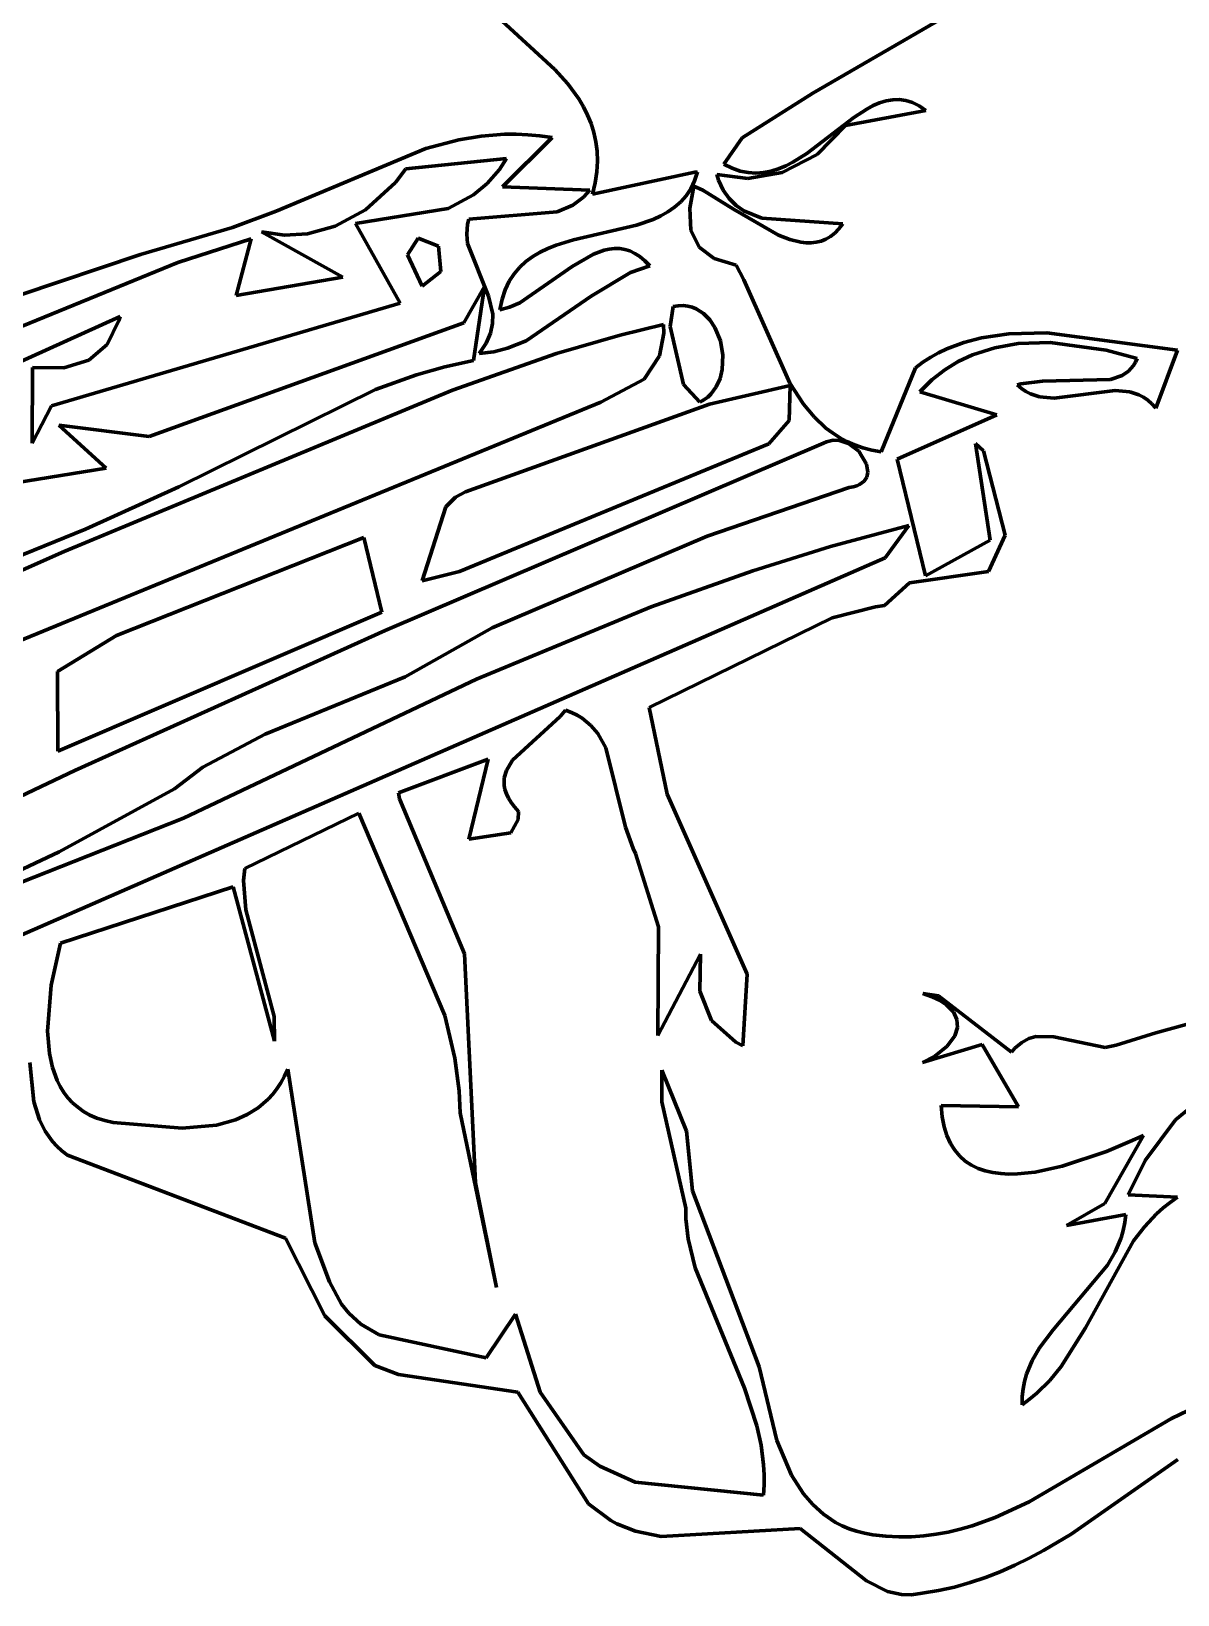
# Model space of a CAD drawing. Header units: millimetres. Extents: x 0 to 10.4, y 0 to 8.6.
# Drawn here: x 4.691 to 5.34, y 1.659 to 2.543 of the extents above; entities that cross this region are included whole.
import ezdxf

# ---------------------------------------------------------------- set-up
doc = ezdxf.new("R2010")
doc.units = ezdxf.units.MM
doc.layers.add('color#010101ff', color=7, linetype='CONTINUOUS', lineweight=100)
doc.layers.add('color#ffffffff', color=7, linetype='CONTINUOUS', lineweight=100)

msp = doc.modelspace()

# ---------------------------------------------------------------- linework, layer by layer
at = {"layer": 'color#010101ff'}
for p, q in [((5.2577, 2.57998), (5.1332, 2.50787)), ((4.98724, 2.52123), (4.94554, 2.5595)), ((4.99445, 2.51312), (4.98724, 2.52123)), ((5.0007, 2.50456), (4.99445, 2.51312)), ((5.00338, 2.50008), (5.0007, 2.50456)), ((5.1332, 2.50787), (5.09312, 2.48265)), ((5.17094, 2.50234), (5.17461, 2.50348)), ((5.17461, 2.50348), (5.1783, 2.50413)), ((5.1783, 2.50413), (5.182, 2.50423)), ((5.182, 2.50423), (5.18571, 2.50374)), ((5.18571, 2.50374), (5.18946, 2.50259)), ((5.00572, 2.49544), (5.00338, 2.50008)), ((5.0077, 2.49062), (5.00572, 2.49544)), ((5.12978, 2.47373), (5.15624, 2.49404)), ((5.19703, 2.4981), (5.1516, 2.48959)), ((5.15624, 2.49404), (5.1636, 2.49883)), ((5.1636, 2.49883), (5.16727, 2.50077)), ((5.16727, 2.50077), (5.17094, 2.50234)), ((5.18946, 2.50259), (5.19323, 2.50073)), ((5.19323, 2.50073), (5.19703, 2.4981)), ((5.00927, 2.48561), (5.0077, 2.49062)), ((5.01041, 2.4804), (5.00927, 2.48561)), ((5.1516, 2.48959), (5.1355, 2.47322)), ((4.82947, 2.44102), (4.91412, 2.47654)), ((4.91412, 2.47654), (4.93284, 2.48142)), ((4.93284, 2.48142), (4.9456, 2.48354)), ((4.9456, 2.48354), (4.95862, 2.48456)), ((4.98562, 2.48271), (4.95754, 2.45478)), ((4.95862, 2.48456), (4.96524, 2.48461)), ((4.96524, 2.48461), (4.97195, 2.48433)), ((4.97195, 2.48433), (4.97874, 2.48371)), ((4.97874, 2.48371), (4.98562, 2.48271)), ((5.01109, 2.47497), (5.01041, 2.4804)), ((5.09312, 2.48265), (5.08283, 2.46775)), ((4.95987, 2.47091), (4.90282, 2.46502)), ((4.95583, 2.46464), (4.95987, 2.47091)), ((5.01093, 2.46337), (5.01127, 2.4693)), ((5.01127, 2.4693), (5.01109, 2.47497)), ((5.08283, 2.46775), (5.0875, 2.46539)), ((5.1355, 2.47322), (5.1158, 2.46289)), ((5.11781, 2.46671), (5.12186, 2.46877)), ((5.12186, 2.46877), (5.12978, 2.47373)), ((4.90282, 2.46502), (4.89702, 2.45731)), ((4.94895, 2.45668), (4.95583, 2.46464)), ((5.06636, 2.46309), (5.00853, 2.4507)), ((5.01002, 2.45718), (5.01093, 2.46337)), ((5.06626, 2.45833), (5.06795, 2.46343)), ((5.06795, 2.46343), (5.06636, 2.46309)), ((5.09642, 2.45965), (5.07877, 2.46179)), ((5.07877, 2.46179), (5.07982, 2.45858)), ((5.07982, 2.45858), (5.08248, 2.45292)), ((5.0875, 2.46539), (5.09208, 2.46378)), ((5.09208, 2.46378), (5.09657, 2.46287)), ((5.1158, 2.46289), (5.09642, 2.45965)), ((5.09657, 2.46287), (5.10097, 2.46259)), ((5.10097, 2.46259), (5.10529, 2.46289)), ((5.10529, 2.46289), (5.10954, 2.46371)), ((5.10954, 2.46371), (5.11371, 2.46501)), ((5.11371, 2.46501), (5.11781, 2.46671)), ((4.89702, 2.45731), (4.88014, 2.44192)), ((4.92681, 2.44259), (4.94122, 2.45028)), ((4.94122, 2.45028), (4.94895, 2.45668)), ((4.95754, 2.45478), (5.00691, 2.45292)), ((5.00691, 2.45292), (5.00336, 2.44895)), ((5.00853, 2.4507), (5.01002, 2.45718)), ((5.05837, 2.44634), (5.06143, 2.44983)), ((5.06143, 2.44983), (5.06407, 2.45381)), ((5.06591, 2.4553), (5.06348, 2.44272)), ((5.06407, 2.45381), (5.06626, 2.45833)), ((5.07095, 2.45293), (5.06591, 2.4553)), ((5.08826, 2.44226), (5.07095, 2.45293)), ((5.08248, 2.45292), (5.0858, 2.44822)), ((4.80484, 2.43188), (4.82947, 2.44102)), ((4.88014, 2.44192), (4.86285, 2.43257)), ((4.87442, 2.43407), (4.92681, 2.44259)), ((4.99742, 2.44445), (4.98855, 2.4407)), ((5.00336, 2.44895), (4.99742, 2.44445)), ((5.05116, 2.44065), (5.05494, 2.4433)), ((5.05494, 2.4433), (5.05837, 2.44634)), ((5.06348, 2.44272), (5.06416, 2.4303)), ((5.0858, 2.44822), (5.08971, 2.44438)), ((5.1138, 2.42744), (5.08826, 2.44226)), ((5.08971, 2.44438), (5.09413, 2.44132)), ((5.09413, 2.44132), (5.10422, 2.43717)), ((4.75285, 2.41649), (4.80484, 2.43188)), ((4.86285, 2.43257), (4.84718, 2.42824)), ((4.89972, 2.38907), (4.87442, 2.43407)), ((4.93783, 2.43369), (4.93735, 2.42817)), ((4.9385, 2.43654), (4.93783, 2.43369)), ((4.98855, 2.4407), (4.9385, 2.43654)), ((4.9977, 2.4249), (5.03336, 2.43316)), ((5.03336, 2.43316), (5.04272, 2.43638)), ((5.04272, 2.43638), (5.04707, 2.43836)), ((5.04707, 2.43836), (5.05116, 2.44065)), ((5.10422, 2.43717), (5.15009, 2.43393)), ((5.15009, 2.43393), (5.14789, 2.43105)), ((4.81534, 2.42552), (4.77385, 2.41208)), ((4.80688, 2.39334), (4.81534, 2.42552)), ((4.82116, 2.42938), (4.86728, 2.40382)), ((4.83421, 2.42746), (4.82116, 2.42938)), ((4.84718, 2.42824), (4.83421, 2.42746)), ((4.9099, 2.42578), (4.90392, 2.41633)), ((4.92145, 2.42133), (4.9099, 2.42578)), ((4.93735, 2.42817), (4.93784, 2.42285)), ((4.98792, 2.42189), (4.9977, 2.4249)), ((5.06416, 2.4303), (5.06876, 2.42082)), ((5.12013, 2.42502), (5.1138, 2.42744)), ((5.1263, 2.42353), (5.12013, 2.42502)), ((5.12931, 2.4232), (5.1263, 2.42353)), ((5.13224, 2.42318), (5.12931, 2.4232)), ((5.13509, 2.4235), (5.13224, 2.42318)), ((5.13786, 2.42418), (5.13509, 2.4235)), ((5.14054, 2.42525), (5.13786, 2.42418)), ((5.14311, 2.42673), (5.14054, 2.42525)), ((5.14556, 2.42866), (5.14311, 2.42673)), ((5.14789, 2.43105), (5.14556, 2.42866)), ((4.68435, 2.39349), (4.75285, 2.41649)), ((4.90392, 2.41633), (4.91207, 2.39875)), ((4.92262, 2.40705), (4.92145, 2.42133)), ((4.93784, 2.42285), (4.9497, 2.39299)), ((4.97086, 2.41265), (4.97472, 2.41548)), ((4.97472, 2.41548), (4.97887, 2.41793)), ((4.97887, 2.41793), (4.98328, 2.42005)), ((4.98328, 2.42005), (4.98792, 2.42189)), ((5.00905, 2.41682), (4.99702, 2.40988)), ((5.01502, 2.41899), (5.00905, 2.41682)), ((5.01799, 2.41964), (5.01502, 2.41899)), ((5.02093, 2.41995), (5.01799, 2.41964)), ((5.02386, 2.4199), (5.02093, 2.41995)), ((5.02676, 2.41945), (5.02386, 2.4199)), ((5.02964, 2.41857), (5.02676, 2.41945)), ((5.03249, 2.41722), (5.02964, 2.41857)), ((5.03531, 2.41538), (5.03249, 2.41722)), ((5.0381, 2.41302), (5.03531, 2.41538)), ((5.06876, 2.42082), (5.07729, 2.41426)), ((5.07729, 2.41426), (5.08974, 2.41063)), ((4.77385, 2.41208), (4.42407, 2.26918)), ((4.91207, 2.39875), (4.92262, 2.40705)), ((4.96143, 2.40145), (4.96418, 2.40568)), ((4.96418, 2.40568), (4.96733, 2.4094)), ((4.99702, 2.40988), (4.96732, 2.38933)), ((4.96733, 2.4094), (4.97086, 2.41265)), ((5.00771, 2.3931), (5.02997, 2.40641)), ((5.02997, 2.40641), (5.04085, 2.41009)), ((5.04085, 2.41009), (5.0381, 2.41302)), ((5.08974, 2.41063), (5.09404, 2.40225)), ((4.86728, 2.40382), (4.80688, 2.39334)), ((4.94745, 2.39856), (4.93577, 2.378)), ((4.94115, 2.35666), (4.94745, 2.39856)), ((4.95731, 2.39126), (4.95913, 2.39666)), ((4.95913, 2.39666), (4.96143, 2.40145)), ((5.09404, 2.40225), (5.12019, 2.34382)), ((4.70239, 2.33106), (4.89972, 2.38907)), ((4.9497, 2.39299), (4.95204, 2.38288)), ((4.95602, 2.38522), (4.95731, 2.39126)), ((4.96732, 2.38933), (4.96161, 2.38672)), ((4.971, 2.3678), (5.00771, 2.3931)), ((5.05975, 2.38765), (5.05703, 2.38761)), ((5.06234, 2.38734), (5.05975, 2.38765)), ((4.5968, 2.3161), (4.74121, 2.38147)), ((4.74056, 2.37918), (4.7339, 2.36571)), ((4.74121, 2.38147), (4.74056, 2.37918)), ((4.95204, 2.38288), (4.95198, 2.37762)), ((4.96161, 2.38672), (4.95602, 2.38522)), ((5.05418, 2.3872), (5.05252, 2.37577)), ((5.05703, 2.38761), (5.05418, 2.3872)), ((5.06479, 2.38672), (5.06234, 2.38734)), ((5.0671, 2.3858), (5.06479, 2.38672)), ((5.07127, 2.38314), (5.0671, 2.3858)), ((5.07483, 2.37957), (5.07127, 2.38314)), ((5.07774, 2.37525), (5.07483, 2.37957)), ((4.93577, 2.378), (4.75772, 2.3136)), ((4.95081, 2.37217), (4.94975, 2.36936)), ((4.95198, 2.37762), (4.95081, 2.37217)), ((5.02423, 2.37099), (4.98817, 2.36052)), ((5.04863, 2.37695), (5.02423, 2.37099)), ((5.04641, 2.35921), (5.04876, 2.37206)), ((5.04876, 2.37206), (5.04863, 2.37695)), ((5.05252, 2.37577), (5.06003, 2.34307)), ((5.08081, 2.36779), (5.07774, 2.37525)), ((5.22851, 2.36948), (5.24407, 2.3718)), ((5.24407, 2.3718), (5.26553, 2.37235)), ((5.26553, 2.37235), (5.33936, 2.36254)), ((4.7339, 2.36571), (4.72354, 2.35681)), ((4.94654, 2.36356), (4.94434, 2.36055)), ((4.94434, 2.36055), (4.95265, 2.36162)), ((4.94834, 2.36649), (4.94654, 2.36356)), ((4.94975, 2.36936), (4.94834, 2.36649)), ((4.95265, 2.36162), (4.96036, 2.36355)), ((4.96036, 2.36355), (4.971, 2.3678)), ((5.08224, 2.35969), (5.08081, 2.36779)), ((5.20431, 2.36095), (5.20893, 2.36318)), ((5.20893, 2.36318), (5.21853, 2.36683)), ((5.21853, 2.36683), (5.22851, 2.36948)), ((5.23613, 2.36388), (5.22347, 2.35981)), ((5.24931, 2.36618), (5.23613, 2.36388)), ((5.26738, 2.36682), (5.24931, 2.36618)), ((5.29911, 2.36256), (5.26738, 2.36682)), ((5.31655, 2.35782), (5.29911, 2.36256)), ((5.33936, 2.36254), (5.3272, 2.32971)), ((4.6917, 2.35272), (4.69148, 2.30979)), ((4.70948, 2.35248), (4.6917, 2.35272)), ((4.72354, 2.35681), (4.70948, 2.35248)), ((4.90895, 2.34851), (4.92487, 2.35305)), ((4.92487, 2.35305), (4.94115, 2.35666)), ((4.98817, 2.36052), (4.92923, 2.33983)), ((5.03767, 2.34602), (5.04641, 2.35921)), ((5.0819, 2.35156), (5.08224, 2.35969)), ((5.17179, 2.30495), (5.19121, 2.35247)), ((5.19121, 2.35247), (5.19544, 2.35561)), ((5.19544, 2.35561), (5.19981, 2.35843)), ((5.19981, 2.35843), (5.20431, 2.36095)), ((5.21541, 2.35602), (5.20772, 2.35131)), ((5.22347, 2.35981), (5.21541, 2.35602)), ((5.31167, 2.35055), (5.31453, 2.35372)), ((5.31453, 2.35372), (5.31565, 2.35565)), ((5.31565, 2.35565), (5.31655, 2.35782)), ((4.88565, 2.34022), (4.90895, 2.34851)), ((5.01313, 2.33311), (5.03767, 2.34602)), ((5.07852, 2.34174), (5.08064, 2.34643)), ((5.08064, 2.34643), (5.0819, 2.35156)), ((5.12019, 2.34382), (5.1279, 2.33186)), ((5.20046, 2.3456), (5.19368, 2.33886)), ((5.20772, 2.35131), (5.20046, 2.3456)), ((5.24879, 2.34285), (5.25087, 2.34351)), ((5.25087, 2.34351), (5.26307, 2.34502)), ((5.26307, 2.34502), (5.30153, 2.34595)), ((5.30153, 2.34595), (5.30807, 2.34819)), ((5.30807, 2.34819), (5.31167, 2.35055)), ((4.92923, 2.33983), (4.70967, 2.24858)), ((4.77439, 2.28523), (4.88565, 2.34022)), ((5.06003, 2.34307), (5.06922, 2.33315)), ((5.07155, 2.33442), (5.07365, 2.33593)), ((5.07365, 2.33593), (5.0755, 2.33767)), ((5.12032, 2.34243), (5.07467, 2.3319)), ((5.0755, 2.33767), (5.07852, 2.34174)), ((5.1197, 2.32266), (5.12032, 2.34243)), ((5.19368, 2.33886), (5.23728, 2.32593)), ((5.25118, 2.34083), (5.24879, 2.34285)), ((5.25365, 2.33917), (5.25118, 2.34083)), ((5.25618, 2.33785), (5.25365, 2.33917)), ((5.26143, 2.33611), (5.25618, 2.33785)), ((5.26969, 2.33533), (5.26143, 2.33611)), ((5.30419, 2.33974), (5.26969, 2.33533)), ((5.31239, 2.33893), (5.30419, 2.33974)), ((5.31761, 2.33717), (5.31239, 2.33893)), ((5.32012, 2.33584), (5.31761, 2.33717)), ((5.32256, 2.33417), (5.32012, 2.33584)), ((4.61909, 2.17125), (5.01313, 2.33311)), ((4.69148, 2.30979), (4.70239, 2.33106)), ((5.07467, 2.3319), (4.93657, 2.28232)), ((5.06922, 2.33315), (5.07155, 2.33442)), ((5.1279, 2.33186), (5.13384, 2.32472)), ((5.23728, 2.32593), (5.1808, 2.30078)), ((5.32492, 2.33214), (5.32256, 2.33417)), ((5.3272, 2.32971), (5.32492, 2.33214)), ((4.75772, 2.3136), (4.70658, 2.3201)), ((4.70658, 2.3201), (4.73341, 2.29565)), ((5.10818, 2.30944), (5.1197, 2.32266)), ((5.13384, 2.32472), (5.14054, 2.31842)), ((5.14054, 2.31842), (5.14422, 2.31563)), ((5.13908, 2.30985), (4.89119, 2.20395)), ((4.93328, 2.23726), (5.10818, 2.30944)), ((5.14092, 2.3107), (5.13908, 2.30985)), ((5.14461, 2.31157), (5.14092, 2.3107)), ((5.14422, 2.31563), (5.14814, 2.31309)), ((5.14823, 2.31146), (5.14461, 2.31157)), ((5.14814, 2.31309), (5.1523, 2.31084)), ((5.15336, 2.30974), (5.14823, 2.31146)), ((5.1523, 2.31084), (5.15674, 2.30888)), ((5.15912, 2.30533), (5.15336, 2.30974)), ((5.15674, 2.30888), (5.16145, 2.30723)), ((5.23353, 2.25495), (5.2252, 2.30969)), ((5.2252, 2.30969), (5.22963, 2.30547)), ((5.16358, 2.29799), (5.15912, 2.30533)), ((5.16145, 2.30723), (5.16647, 2.30592)), ((5.16647, 2.30592), (5.17179, 2.30495)), ((5.1808, 2.30078), (5.19691, 2.23474)), ((5.22963, 2.30547), (5.242, 2.25792)), ((4.73341, 2.29565), (4.66567, 2.28472)), ((5.16215, 2.28831), (5.16366, 2.29071)), ((5.16425, 2.29348), (5.16358, 2.29799)), ((5.16366, 2.29071), (5.16425, 2.29348)), ((4.72169, 2.26128), (4.77439, 2.28523)), ((4.93657, 2.28232), (4.931, 2.27933)), ((5.07337, 2.25719), (5.15372, 2.28484)), ((5.15372, 2.28484), (5.15598, 2.28518)), ((5.15598, 2.28518), (5.15795, 2.28571)), ((5.15795, 2.28571), (5.15962, 2.28642)), ((5.15962, 2.28642), (5.16215, 2.28831)), ((4.92543, 2.27388), (4.91206, 2.23193)), ((4.931, 2.27933), (4.92543, 2.27388)), ((4.63512, 2.22606), (4.72169, 2.26128)), ((4.87919, 2.25652), (4.73912, 2.20113)), ((4.88938, 2.21433), (4.87919, 2.25652)), ((4.95181, 2.20551), (5.07337, 2.25719)), ((5.18746, 2.26324), (5.14306, 2.25133)), ((5.17405, 2.24493), (5.18746, 2.26324)), ((5.242, 2.25792), (5.23255, 2.2373)), ((4.70967, 2.24858), (4.59557, 2.1982)), ((5.14306, 2.25133), (5.09927, 2.2377)), ((5.19691, 2.23474), (5.23353, 2.25495)), ((4.62103, 2.00359), (5.17405, 2.24493)), ((5.09927, 2.2377), (5.04173, 2.21721)), ((4.91206, 2.23193), (4.93328, 2.23726)), ((5.18775, 2.23087), (5.1736, 2.2181)), ((5.23255, 2.2373), (5.18775, 2.23087)), ((4.70608, 2.13559), (4.88938, 2.21433)), ((5.04173, 2.21721), (4.94293, 2.17631)), ((5.14409, 2.21112), (5.04061, 2.16043)), ((5.16853, 2.2173), (5.14409, 2.21112)), ((5.1736, 2.2181), (5.16853, 2.2173)), ((4.89119, 2.20395), (4.71569, 2.12467)), ((4.90242, 2.17775), (4.95181, 2.20551)), ((4.73912, 2.20113), (4.70589, 2.18077)), ((4.70589, 2.18077), (4.70608, 2.13559)), ((4.94293, 2.17631), (4.7772, 2.09782)), ((4.82339, 2.14527), (4.90242, 2.17775)), ((4.99328, 2.15878), (4.99013, 2.15527)), ((4.99668, 2.15747), (4.99328, 2.15878)), ((5.04061, 2.16043), (5.05075, 2.11131)), ((4.99013, 2.15527), (4.96319, 2.13063)), ((4.99979, 2.15596), (4.99668, 2.15747)), ((5.00261, 2.15424), (4.99979, 2.15596)), ((5.0075, 2.15026), (5.00261, 2.15424)), ((5.01147, 2.14562), (5.0075, 2.15026)), ((4.78806, 2.12659), (4.82339, 2.14527)), ((5.016, 2.13762), (5.01147, 2.14562)), ((5.02713, 2.09276), (5.016, 2.13762)), ((4.71569, 2.12467), (4.57644, 2.05878)), ((4.77204, 2.11428), (4.78806, 2.12659)), ((4.94947, 2.13112), (4.89866, 2.11208)), ((4.9385, 2.08583), (4.94947, 2.13112)), ((4.95975, 2.12474), (4.95859, 2.12059)), ((4.96319, 2.13063), (4.95975, 2.12474)), ((4.70687, 2.07863), (4.77204, 2.11428)), ((4.95859, 2.12059), (4.95853, 2.11621)), ((4.95853, 2.11621), (4.95897, 2.11393)), ((4.95897, 2.11393), (4.95975, 2.11159)), ((4.89866, 2.11208), (4.89924, 2.10868)), ((4.89924, 2.10868), (4.93602, 2.02105)), ((4.95975, 2.11159), (4.96088, 2.10917)), ((4.96088, 2.10917), (4.9624, 2.10668)), ((4.9624, 2.10668), (4.96432, 2.10412)), ((5.05075, 2.11131), (5.09597, 2.00944)), ((4.7772, 2.09782), (4.66784, 2.05461)), ((4.87622, 2.10054), (4.81178, 2.06921)), ((4.92501, 1.98616), (4.87622, 2.10054)), ((4.9665, 2.09699), (4.96234, 2.08942)), ((4.96432, 2.10412), (4.96667, 2.10147)), ((4.96667, 2.10147), (4.9665, 2.09699)), ((4.96234, 2.08942), (4.9385, 2.08583)), ((5.03146, 2.08058), (5.02713, 2.09276)), ((4.30601, 1.89206), (4.70687, 2.07863)), ((5.03288, 2.07777), (5.03146, 2.08058)), ((5.04579, 2.03636), (5.03288, 2.07777)), ((4.81178, 2.06921), (4.81107, 2.06255)), ((4.81107, 2.06255), (4.81239, 2.04595)), ((4.8052, 2.05898), (4.70761, 2.02704)), ((4.8285, 1.97169), (4.8052, 2.05898)), ((4.81239, 2.04595), (4.82834, 1.98557)), ((5.0455, 1.97483), (5.04579, 2.03636)), ((4.70761, 2.02704), (4.70232, 2.00327)), ((4.93602, 2.02105), (4.94221, 1.89142)), ((5.06965, 2.02092), (5.0455, 1.97483)), ((5.06916, 1.99984), (5.06965, 2.02092)), ((5.09597, 2.00944), (5.0936, 1.96908)), ((4.70232, 2.00327), (4.70019, 1.9773)), ((5.0758, 1.98325), (5.06916, 1.99984)), ((5.2007, 1.99675), (5.19532, 1.9986)), ((5.19532, 1.9986), (5.20419, 1.99734)), ((5.20519, 1.9946), (5.2007, 1.99675)), ((5.20419, 1.99734), (5.2455, 1.9655)), ((5.2088, 1.99219), (5.20519, 1.9946)), ((5.21264, 1.98819), (5.2088, 1.99219)), ((5.32721, 1.97639), (5.38697, 1.99285)), ((4.82834, 1.98557), (4.8285, 1.97169)), ((4.93063, 1.96208), (4.92501, 1.98616)), ((5.08957, 1.97116), (5.0758, 1.98325)), ((5.21465, 1.98385), (5.21264, 1.98819)), ((5.21491, 1.97931), (5.21465, 1.98385)), ((4.70019, 1.9773), (4.70124, 1.9647)), ((5.20913, 1.96872), (5.21349, 1.9747)), ((5.21349, 1.9747), (5.21491, 1.97931)), ((5.25138, 1.97095), (5.25533, 1.97313)), ((5.25533, 1.97313), (5.25931, 1.97434)), ((5.25931, 1.97434), (5.2694, 1.97416)), ((5.2694, 1.97416), (5.29843, 1.96808)), ((5.30478, 1.96946), (5.32721, 1.97639)), ((4.70124, 1.9647), (4.70297, 1.95677)), ((5.0936, 1.96908), (5.08957, 1.97116)), ((5.22889, 1.96972), (5.19524, 1.95961)), ((5.19524, 1.95961), (5.20212, 1.96322)), ((5.20212, 1.96322), (5.20913, 1.96872)), ((5.2495, 1.93441), (5.22889, 1.96972)), ((5.2455, 1.9655), (5.24745, 1.96763)), ((5.24745, 1.96763), (5.25138, 1.97095)), ((5.29843, 1.96808), (5.30478, 1.96946)), ((4.69244, 1.93729), (4.69026, 1.95948)), ((4.70297, 1.95677), (4.70566, 1.94938)), ((4.83428, 1.95186), (4.83612, 1.95588)), ((4.83612, 1.95588), (4.85143, 1.85751)), ((4.93301, 1.94359), (4.93063, 1.96208)), ((5.04769, 1.93738), (5.04764, 1.95514)), ((5.04764, 1.95514), (5.06158, 1.92069)), ((5.3732, 1.95578), (5.33839, 1.92719)), ((4.70566, 1.94938), (4.7074, 1.94593)), ((4.7074, 1.94593), (4.70942, 1.94268)), ((4.83, 1.94476), (4.83223, 1.94816)), ((4.83223, 1.94816), (4.83428, 1.95186)), ((4.69563, 1.92708), (4.69244, 1.93729)), ((4.70942, 1.94268), (4.71173, 1.93963)), ((4.71173, 1.93963), (4.71435, 1.9368)), ((4.71435, 1.9368), (4.71728, 1.93422)), ((4.81936, 1.93398), (4.825, 1.93883)), ((4.825, 1.93883), (4.82759, 1.94166)), ((4.82759, 1.94166), (4.83, 1.94476)), ((4.93359, 1.93104), (4.93301, 1.94359)), ((5.06128, 1.87722), (5.04769, 1.93738)), ((4.71728, 1.93422), (4.72056, 1.9319)), ((4.72056, 1.9319), (4.72418, 1.92986)), ((4.72418, 1.92986), (4.72816, 1.92811)), ((4.72816, 1.92811), (4.73252, 1.92668)), ((4.80646, 1.92715), (4.81315, 1.93012)), ((4.81315, 1.93012), (4.81936, 1.93398)), ((4.95426, 1.83221), (4.93359, 1.93104)), ((5.20628, 1.92891), (5.20565, 1.93524)), ((5.20565, 1.93524), (5.2495, 1.93441)), ((5.20741, 1.92325), (5.20628, 1.92891)), ((4.69882, 1.92076), (4.69563, 1.92708)), ((4.70301, 1.9149), (4.69882, 1.92076)), ((4.73252, 1.92668), (4.73727, 1.92558)), ((4.73727, 1.92558), (4.7764, 1.9224)), ((4.7764, 1.9224), (4.79569, 1.92418)), ((4.79569, 1.92418), (4.80646, 1.92715)), ((5.06158, 1.92069), (5.06512, 1.88694)), ((5.20899, 1.91821), (5.20741, 1.92325)), ((5.33839, 1.92719), (5.32116, 1.90415)), ((4.70552, 1.91216), (4.70301, 1.9149)), ((4.70833, 1.90957), (4.70552, 1.91216)), ((5.21101, 1.91378), (5.20899, 1.91821)), ((5.21344, 1.90992), (5.21101, 1.91378)), ((5.29832, 1.8799), (5.32023, 1.91825)), ((5.31252, 1.9148), (5.29922, 1.90927)), ((5.32023, 1.91825), (5.31252, 1.9148)), ((4.71145, 1.90713), (4.70833, 1.90957)), ((4.83473, 1.86015), (4.71145, 1.90713)), ((5.21624, 1.90661), (5.21344, 1.90992)), ((5.21939, 1.90382), (5.21624, 1.90661)), ((5.22287, 1.90152), (5.21939, 1.90382)), ((5.22664, 1.89969), (5.22287, 1.90152)), ((5.29922, 1.90927), (5.27427, 1.90088)), ((5.32116, 1.90415), (5.31159, 1.8847)), ((5.23067, 1.8983), (5.22664, 1.89969)), ((5.23494, 1.89731), (5.23067, 1.8983)), ((5.23942, 1.89671), (5.23494, 1.89731)), ((5.24408, 1.89646), (5.23942, 1.89671)), ((5.2489, 1.89654), (5.24408, 1.89646)), ((5.25887, 1.89757), (5.2489, 1.89654)), ((5.27427, 1.90088), (5.25887, 1.89757)), ((4.94221, 1.89142), (4.95426, 1.83221)), ((5.06512, 1.88694), (5.10277, 1.78738)), ((5.31159, 1.8847), (5.33945, 1.8834)), ((5.06121, 1.87118), (5.06128, 1.87722)), ((5.27656, 1.86728), (5.29832, 1.8799)), ((5.33124, 1.87731), (5.3275, 1.87394)), ((5.33521, 1.88047), (5.33124, 1.87731)), ((5.33945, 1.8834), (5.33521, 1.88047)), ((5.06267, 1.85992), (5.06121, 1.87118)), ((5.31027, 1.87356), (5.27656, 1.86728)), ((5.30874, 1.86461), (5.30968, 1.86899)), ((5.30968, 1.86899), (5.31027, 1.87356)), ((5.32069, 1.86665), (5.31461, 1.85872)), ((5.3275, 1.87394), (5.32069, 1.86665)), ((4.85712, 1.81629), (4.83473, 1.86015)), ((4.85143, 1.85751), (4.85969, 1.83544)), ((5.06662, 1.84352), (5.06267, 1.85992)), ((5.31461, 1.85872), (5.28735, 1.80941)), ((5.30415, 1.85242), (5.30749, 1.86039)), ((5.30749, 1.86039), (5.30874, 1.86461)), ((5.29987, 1.84497), (5.30415, 1.85242)), ((5.0944, 1.7754), (5.06662, 1.84352)), ((5.26904, 1.80838), (5.29987, 1.84497)), ((4.85969, 1.83544), (4.86657, 1.82282)), ((4.86657, 1.82282), (4.87061, 1.81779)), ((4.88537, 1.78814), (4.85712, 1.81629)), ((4.87061, 1.81779), (4.87745, 1.81159)), ((4.94825, 1.7926), (4.96497, 1.81724)), ((4.96497, 1.81724), (4.97893, 1.77304)), ((4.87745, 1.81159), (4.88781, 1.80546)), ((4.88781, 1.80546), (4.94825, 1.7926)), ((5.26145, 1.79817), (5.26904, 1.80838)), ((5.28735, 1.80941), (5.27369, 1.78767)), ((5.25729, 1.79093), (5.26145, 1.79817)), ((4.89869, 1.78316), (4.88537, 1.78814)), ((5.10277, 1.78738), (5.11268, 1.74582)), ((5.2541, 1.78324), (5.25729, 1.79093)), ((5.27369, 1.78767), (5.26717, 1.77976)), ((4.96626, 1.77303), (4.89869, 1.78316)), ((5.2521, 1.77497), (5.25294, 1.77918)), ((5.25294, 1.77918), (5.2541, 1.78324)), ((5.26717, 1.77976), (5.25982, 1.77251)), ((5.00623, 1.70992), (4.96626, 1.77303)), ((4.97893, 1.77304), (5.00355, 1.73766)), ((5.10143, 1.75412), (5.0944, 1.7754)), ((5.25148, 1.76602), (5.2516, 1.77059)), ((5.25579, 1.76916), (5.25148, 1.76602)), ((5.2516, 1.77059), (5.2521, 1.77497)), ((5.25982, 1.77251), (5.25579, 1.76916)), ((5.33595, 1.75815), (5.35484, 1.76731)), ((5.10384, 1.74321), (5.10143, 1.75412)), ((5.25552, 1.71101), (5.33595, 1.75815)), ((5.10527, 1.73205), (5.10384, 1.74321)), ((5.11268, 1.74582), (5.12109, 1.72615)), ((5.00355, 1.73766), (5.01271, 1.73131)), ((5.33968, 1.73494), (5.27922, 1.69282)), ((5.01271, 1.73131), (5.03256, 1.72228)), ((5.10557, 1.72637), (5.10527, 1.73205)), ((5.10556, 1.7206), (5.10557, 1.72637)), ((5.12109, 1.72615), (5.12781, 1.71568)), ((5.03256, 1.72228), (5.10521, 1.71476)), ((5.10521, 1.71476), (5.10556, 1.7206)), ((5.12781, 1.71568), (5.13312, 1.70948)), ((5.01891, 1.70044), (5.00623, 1.70992)), ((5.13312, 1.70948), (5.13917, 1.70404)), ((5.23632, 1.70221), (5.25552, 1.71101)), ((5.02235, 1.69865), (5.01891, 1.70044)), ((5.0329, 1.6945), (5.02235, 1.69865)), ((5.13917, 1.70404), (5.14601, 1.69946)), ((5.14601, 1.69946), (5.14975, 1.69752)), ((5.2232, 1.69751), (5.23632, 1.70221)), ((5.04738, 1.69145), (5.0329, 1.6945)), ((5.12603, 1.69593), (5.04738, 1.69145)), ((5.16344, 1.6664), (5.12603, 1.69593)), ((5.14975, 1.69752), (5.15372, 1.69585)), ((5.15372, 1.69585), (5.15792, 1.69444)), ((5.15792, 1.69444), (5.16235, 1.69332)), ((5.16235, 1.69332), (5.16704, 1.69249)), ((5.16704, 1.69249), (5.17445, 1.69166)), ((5.17445, 1.69166), (5.18173, 1.69129)), ((5.18173, 1.69129), (5.1889, 1.69136)), ((5.1889, 1.69136), (5.19596, 1.69186)), ((5.19596, 1.69186), (5.20291, 1.69274)), ((5.20291, 1.69274), (5.20976, 1.694)), ((5.20976, 1.694), (5.21652, 1.6956)), ((5.21652, 1.6956), (5.2232, 1.69751)), ((5.27922, 1.69282), (5.26358, 1.6835)), ((5.26358, 1.6835), (5.2556, 1.67922)), ((5.2392, 1.67156), (5.23075, 1.66826)), ((5.24747, 1.67522), (5.2392, 1.67156)), ((5.2556, 1.67922), (5.24747, 1.67522)), ((5.1754, 1.66034), (5.16344, 1.6664)), ((5.21329, 1.66288), (5.20424, 1.66088)), ((5.22212, 1.66536), (5.21329, 1.66288)), ((5.23075, 1.66826), (5.22212, 1.66536)), ((5.1833, 1.65864), (5.1754, 1.66034)), ((5.18895, 1.65853), (5.1833, 1.65864)), ((5.19496, 1.65937), (5.18895, 1.65853)), ((5.20424, 1.66088), (5.19496, 1.65937))]:
    msp.add_line(p, q, dxfattribs=at)
at = {"layer": 'color#ffffffff'}
for p, q in [((5.1332, 2.50787), (5.2577, 2.57998)), ((4.94554, 2.5595), (4.98724, 2.52123)), ((4.98724, 2.52123), (4.99445, 2.51312)), ((4.99445, 2.51312), (5.0007, 2.50456)), ((5.0007, 2.50456), (5.00338, 2.50008)), ((5.09312, 2.48265), (5.1332, 2.50787)), ((5.17461, 2.50348), (5.17094, 2.50234)), ((5.1783, 2.50413), (5.17461, 2.50348)), ((5.182, 2.50423), (5.1783, 2.50413)), ((5.18571, 2.50374), (5.182, 2.50423)), ((5.18946, 2.50259), (5.18571, 2.50374)), ((5.00338, 2.50008), (5.00572, 2.49544)), ((5.00572, 2.49544), (5.0077, 2.49062)), ((5.15624, 2.49404), (5.12978, 2.47373)), ((5.1516, 2.48959), (5.19703, 2.4981)), ((5.1636, 2.49883), (5.15624, 2.49404)), ((5.16727, 2.50077), (5.1636, 2.49883)), ((5.17094, 2.50234), (5.16727, 2.50077)), ((5.19323, 2.50073), (5.18946, 2.50259)), ((5.19703, 2.4981), (5.19323, 2.50073)), ((5.0077, 2.49062), (5.00927, 2.48561)), ((5.00927, 2.48561), (5.01041, 2.4804)), ((5.1355, 2.47322), (5.1516, 2.48959)), ((4.91412, 2.47654), (4.82947, 2.44102)), ((4.93284, 2.48142), (4.91412, 2.47654)), ((4.9456, 2.48354), (4.93284, 2.48142)), ((4.95862, 2.48456), (4.9456, 2.48354)), ((4.95754, 2.45478), (4.98562, 2.48271)), ((4.96524, 2.48461), (4.95862, 2.48456)), ((4.97195, 2.48433), (4.96524, 2.48461)), ((4.97874, 2.48371), (4.97195, 2.48433)), ((4.98562, 2.48271), (4.97874, 2.48371)), ((5.01041, 2.4804), (5.01109, 2.47497)), ((5.08283, 2.46775), (5.09312, 2.48265)), ((4.90282, 2.46502), (4.95987, 2.47091)), ((4.95987, 2.47091), (4.95583, 2.46464)), ((5.01127, 2.4693), (5.01093, 2.46337)), ((5.01109, 2.47497), (5.01127, 2.4693)), ((5.0875, 2.46539), (5.08283, 2.46775)), ((5.1158, 2.46289), (5.1355, 2.47322)), ((5.12186, 2.46877), (5.11781, 2.46671)), ((5.12978, 2.47373), (5.12186, 2.46877)), ((4.89702, 2.45731), (4.90282, 2.46502)), ((4.95583, 2.46464), (4.94895, 2.45668)), ((5.00853, 2.4507), (5.06636, 2.46309)), ((5.01093, 2.46337), (5.01002, 2.45718)), ((5.06795, 2.46343), (5.06626, 2.45833)), ((5.06636, 2.46309), (5.06795, 2.46343)), ((5.07982, 2.45858), (5.07877, 2.46179)), ((5.07877, 2.46179), (5.09642, 2.45965)), ((5.08248, 2.45292), (5.07982, 2.45858)), ((5.09208, 2.46378), (5.0875, 2.46539)), ((5.09657, 2.46287), (5.09208, 2.46378)), ((5.09642, 2.45965), (5.1158, 2.46289)), ((5.10097, 2.46259), (5.09657, 2.46287)), ((5.10529, 2.46289), (5.10097, 2.46259)), ((5.10954, 2.46371), (5.10529, 2.46289)), ((5.11371, 2.46501), (5.10954, 2.46371)), ((5.11781, 2.46671), (5.11371, 2.46501)), ((4.88014, 2.44192), (4.89702, 2.45731)), ((4.94122, 2.45028), (4.92681, 2.44259)), ((4.94895, 2.45668), (4.94122, 2.45028)), ((5.00691, 2.45292), (4.95754, 2.45478)), ((5.00336, 2.44895), (5.00691, 2.45292)), ((5.01002, 2.45718), (5.00853, 2.4507)), ((5.06143, 2.44983), (5.05837, 2.44634)), ((5.06407, 2.45381), (5.06143, 2.44983)), ((5.06348, 2.44272), (5.06591, 2.4553)), ((5.06626, 2.45833), (5.06407, 2.45381)), ((5.06591, 2.4553), (5.07095, 2.45293)), ((5.07095, 2.45293), (5.08826, 2.44226)), ((5.0858, 2.44822), (5.08248, 2.45292)), ((4.82947, 2.44102), (4.80484, 2.43188)), ((4.86285, 2.43257), (4.88014, 2.44192)), ((4.92681, 2.44259), (4.87442, 2.43407)), ((4.98855, 2.4407), (4.99742, 2.44445)), ((4.99742, 2.44445), (5.00336, 2.44895)), ((5.05494, 2.4433), (5.05116, 2.44065)), ((5.05837, 2.44634), (5.05494, 2.4433)), ((5.06416, 2.4303), (5.06348, 2.44272)), ((5.08971, 2.44438), (5.0858, 2.44822)), ((5.08826, 2.44226), (5.1138, 2.42744)), ((5.09413, 2.44132), (5.08971, 2.44438)), ((5.10422, 2.43717), (5.09413, 2.44132)), ((4.80484, 2.43188), (4.75285, 2.41649)), ((4.84718, 2.42824), (4.86285, 2.43257)), ((4.87442, 2.43407), (4.89972, 2.38907)), ((4.93735, 2.42817), (4.93783, 2.43369)), ((4.93783, 2.43369), (4.9385, 2.43654)), ((4.9385, 2.43654), (4.98855, 2.4407)), ((5.03336, 2.43316), (4.9977, 2.4249)), ((5.04272, 2.43638), (5.03336, 2.43316)), ((5.04707, 2.43836), (5.04272, 2.43638)), ((5.05116, 2.44065), (5.04707, 2.43836)), ((5.15009, 2.43393), (5.10422, 2.43717)), ((5.14789, 2.43105), (5.15009, 2.43393)), ((4.77385, 2.41208), (4.81534, 2.42552)), ((4.81534, 2.42552), (4.80688, 2.39334)), ((4.82116, 2.42938), (4.83421, 2.42746)), ((4.86728, 2.40382), (4.82116, 2.42938)), ((4.83421, 2.42746), (4.84718, 2.42824)), ((4.90392, 2.41633), (4.9099, 2.42578)), ((4.9099, 2.42578), (4.92145, 2.42133)), ((4.93784, 2.42285), (4.93735, 2.42817)), ((4.9977, 2.4249), (4.98792, 2.42189)), ((5.06876, 2.42082), (5.06416, 2.4303)), ((5.1138, 2.42744), (5.12013, 2.42502)), ((5.12013, 2.42502), (5.1263, 2.42353)), ((5.1263, 2.42353), (5.12931, 2.4232)), ((5.12931, 2.4232), (5.13224, 2.42318)), ((5.13224, 2.42318), (5.13509, 2.4235)), ((5.13509, 2.4235), (5.13786, 2.42418)), ((5.13786, 2.42418), (5.14054, 2.42525)), ((5.14054, 2.42525), (5.14311, 2.42673)), ((5.14311, 2.42673), (5.14556, 2.42866)), ((5.14556, 2.42866), (5.14789, 2.43105)), ((4.75285, 2.41649), (4.68435, 2.39349)), ((4.91207, 2.39875), (4.90392, 2.41633)), ((4.92145, 2.42133), (4.92262, 2.40705)), ((4.9497, 2.39299), (4.93784, 2.42285)), ((4.97472, 2.41548), (4.97086, 2.41265)), ((4.97887, 2.41793), (4.97472, 2.41548)), ((4.98328, 2.42005), (4.97887, 2.41793)), ((4.98792, 2.42189), (4.98328, 2.42005)), ((4.99702, 2.40988), (5.00905, 2.41682)), ((5.00905, 2.41682), (5.01502, 2.41899)), ((5.01502, 2.41899), (5.01799, 2.41964)), ((5.01799, 2.41964), (5.02093, 2.41995)), ((5.02093, 2.41995), (5.02386, 2.4199)), ((5.02386, 2.4199), (5.02676, 2.41945)), ((5.02676, 2.41945), (5.02964, 2.41857)), ((5.02964, 2.41857), (5.03249, 2.41722)), ((5.03249, 2.41722), (5.03531, 2.41538)), ((5.03531, 2.41538), (5.0381, 2.41302)), ((5.07729, 2.41426), (5.06876, 2.42082)), ((5.08974, 2.41063), (5.07729, 2.41426)), ((4.42407, 2.26918), (4.77385, 2.41208)), ((4.92262, 2.40705), (4.91207, 2.39875)), ((4.96418, 2.40568), (4.96143, 2.40145)), ((4.96733, 2.4094), (4.96418, 2.40568)), ((4.96732, 2.38933), (4.99702, 2.40988)), ((4.97086, 2.41265), (4.96733, 2.4094)), ((5.02997, 2.40641), (5.00771, 2.3931)), ((5.04085, 2.41009), (5.02997, 2.40641)), ((5.0381, 2.41302), (5.04085, 2.41009)), ((5.09404, 2.40225), (5.08974, 2.41063)), ((4.80688, 2.39334), (4.86728, 2.40382)), ((4.93577, 2.378), (4.94745, 2.39856)), ((4.94745, 2.39856), (4.94115, 2.35666)), ((4.95913, 2.39666), (4.95731, 2.39126)), ((4.96143, 2.40145), (4.95913, 2.39666)), ((5.12019, 2.34382), (5.09404, 2.40225)), ((4.89972, 2.38907), (4.70239, 2.33106)), ((4.95204, 2.38288), (4.9497, 2.39299)), ((4.95731, 2.39126), (4.95602, 2.38522)), ((4.96161, 2.38672), (4.96732, 2.38933)), ((5.00771, 2.3931), (4.971, 2.3678)), ((5.05703, 2.38761), (5.05975, 2.38765)), ((5.05975, 2.38765), (5.06234, 2.38734)), ((4.74121, 2.38147), (4.5968, 2.3161)), ((4.7339, 2.36571), (4.74056, 2.37918)), ((4.74056, 2.37918), (4.74121, 2.38147)), ((4.95198, 2.37762), (4.95204, 2.38288)), ((4.95602, 2.38522), (4.96161, 2.38672)), ((5.05252, 2.37577), (5.05418, 2.3872)), ((5.05418, 2.3872), (5.05703, 2.38761)), ((5.06234, 2.38734), (5.06479, 2.38672)), ((5.06479, 2.38672), (5.0671, 2.3858)), ((5.0671, 2.3858), (5.07127, 2.38314)), ((5.07127, 2.38314), (5.07483, 2.37957)), ((5.07483, 2.37957), (5.07774, 2.37525)), ((4.75772, 2.3136), (4.93577, 2.378)), ((4.94975, 2.36936), (4.95081, 2.37217)), ((4.95081, 2.37217), (4.95198, 2.37762)), ((4.98817, 2.36052), (5.02423, 2.37099)), ((5.02423, 2.37099), (5.04863, 2.37695)), ((5.04876, 2.37206), (5.04641, 2.35921)), ((5.04863, 2.37695), (5.04876, 2.37206)), ((5.06003, 2.34307), (5.05252, 2.37577)), ((5.07774, 2.37525), (5.08081, 2.36779)), ((5.24407, 2.3718), (5.22851, 2.36948)), ((5.26553, 2.37235), (5.24407, 2.3718)), ((5.33936, 2.36254), (5.26553, 2.37235)), ((4.72354, 2.35681), (4.7339, 2.36571)), ((4.94434, 2.36055), (4.94654, 2.36356)), ((4.95265, 2.36162), (4.94434, 2.36055)), ((4.94654, 2.36356), (4.94834, 2.36649)), ((4.94834, 2.36649), (4.94975, 2.36936)), ((4.96036, 2.36355), (4.95265, 2.36162)), ((4.971, 2.3678), (4.96036, 2.36355)), ((5.08081, 2.36779), (5.08224, 2.35969)), ((5.20893, 2.36318), (5.20431, 2.36095)), ((5.21853, 2.36683), (5.20893, 2.36318)), ((5.22851, 2.36948), (5.21853, 2.36683)), ((5.22347, 2.35981), (5.23613, 2.36388)), ((5.23613, 2.36388), (5.24931, 2.36618)), ((5.24931, 2.36618), (5.26738, 2.36682)), ((5.26738, 2.36682), (5.29911, 2.36256)), ((5.29911, 2.36256), (5.31655, 2.35782)), ((5.3272, 2.32971), (5.33936, 2.36254)), ((4.69148, 2.30979), (4.6917, 2.35272)), ((4.6917, 2.35272), (4.70948, 2.35248)), ((4.70948, 2.35248), (4.72354, 2.35681)), ((4.92487, 2.35305), (4.90895, 2.34851)), ((4.94115, 2.35666), (4.92487, 2.35305)), ((4.92923, 2.33983), (4.98817, 2.36052)), ((5.04641, 2.35921), (5.03767, 2.34602)), ((5.08224, 2.35969), (5.0819, 2.35156)), ((5.19121, 2.35247), (5.17179, 2.30495)), ((5.19544, 2.35561), (5.19121, 2.35247)), ((5.19981, 2.35843), (5.19544, 2.35561)), ((5.20431, 2.36095), (5.19981, 2.35843)), ((5.20772, 2.35131), (5.21541, 2.35602)), ((5.21541, 2.35602), (5.22347, 2.35981)), ((5.31453, 2.35372), (5.31167, 2.35055)), ((5.31565, 2.35565), (5.31453, 2.35372)), ((5.31655, 2.35782), (5.31565, 2.35565)), ((4.90895, 2.34851), (4.88565, 2.34022)), ((5.03767, 2.34602), (5.01313, 2.33311)), ((5.08064, 2.34643), (5.07852, 2.34174)), ((5.0819, 2.35156), (5.08064, 2.34643)), ((5.1279, 2.33186), (5.12019, 2.34382)), ((5.19368, 2.33886), (5.20046, 2.3456)), ((5.20046, 2.3456), (5.20772, 2.35131)), ((5.25087, 2.34351), (5.24879, 2.34285)), ((5.26307, 2.34502), (5.25087, 2.34351)), ((5.30153, 2.34595), (5.26307, 2.34502)), ((5.30807, 2.34819), (5.30153, 2.34595)), ((5.31167, 2.35055), (5.30807, 2.34819)), ((4.70967, 2.24858), (4.92923, 2.33983)), ((4.88565, 2.34022), (4.77439, 2.28523)), ((5.06922, 2.33315), (5.06003, 2.34307)), ((5.07365, 2.33593), (5.07155, 2.33442)), ((5.0755, 2.33767), (5.07365, 2.33593)), ((5.07467, 2.3319), (5.12032, 2.34243)), ((5.07852, 2.34174), (5.0755, 2.33767)), ((5.12032, 2.34243), (5.1197, 2.32266)), ((5.23728, 2.32593), (5.19368, 2.33886)), ((5.24879, 2.34285), (5.25118, 2.34083)), ((5.25118, 2.34083), (5.25365, 2.33917)), ((5.25365, 2.33917), (5.25618, 2.33785)), ((5.25618, 2.33785), (5.26143, 2.33611)), ((5.26143, 2.33611), (5.26969, 2.33533)), ((5.26969, 2.33533), (5.30419, 2.33974)), ((5.30419, 2.33974), (5.31239, 2.33893)), ((5.31239, 2.33893), (5.31761, 2.33717)), ((5.31761, 2.33717), (5.32012, 2.33584)), ((5.32012, 2.33584), (5.32256, 2.33417)), ((5.01313, 2.33311), (4.61909, 2.17125)), ((4.70239, 2.33106), (4.69148, 2.30979)), ((4.93657, 2.28232), (5.07467, 2.3319)), ((5.07155, 2.33442), (5.06922, 2.33315)), ((5.13384, 2.32472), (5.1279, 2.33186)), ((5.1808, 2.30078), (5.23728, 2.32593)), ((5.32256, 2.33417), (5.32492, 2.33214)), ((5.32492, 2.33214), (5.3272, 2.32971)), ((4.73341, 2.29565), (4.70658, 2.3201)), ((4.70658, 2.3201), (4.75772, 2.3136)), ((5.1197, 2.32266), (5.10818, 2.30944)), ((5.14054, 2.31842), (5.13384, 2.32472)), ((5.14422, 2.31563), (5.14054, 2.31842)), ((4.89119, 2.20395), (5.13908, 2.30985)), ((5.10818, 2.30944), (4.93328, 2.23726)), ((5.13908, 2.30985), (5.14092, 2.3107)), ((5.14092, 2.3107), (5.14461, 2.31157)), ((5.14814, 2.31309), (5.14422, 2.31563)), ((5.14461, 2.31157), (5.14823, 2.31146)), ((5.1523, 2.31084), (5.14814, 2.31309)), ((5.14823, 2.31146), (5.15336, 2.30974)), ((5.15674, 2.30888), (5.1523, 2.31084)), ((5.15336, 2.30974), (5.15912, 2.30533)), ((5.16145, 2.30723), (5.15674, 2.30888)), ((5.22963, 2.30547), (5.2252, 2.30969)), ((5.2252, 2.30969), (5.23353, 2.25495)), ((5.15912, 2.30533), (5.16358, 2.29799)), ((5.16647, 2.30592), (5.16145, 2.30723)), ((5.17179, 2.30495), (5.16647, 2.30592)), ((5.19691, 2.23474), (5.1808, 2.30078)), ((5.242, 2.25792), (5.22963, 2.30547)), ((4.66567, 2.28472), (4.73341, 2.29565)), ((5.16366, 2.29071), (5.16215, 2.28831)), ((5.16358, 2.29799), (5.16425, 2.29348)), ((5.16425, 2.29348), (5.16366, 2.29071)), ((4.77439, 2.28523), (4.72169, 2.26128)), ((4.931, 2.27933), (4.93657, 2.28232)), ((5.15372, 2.28484), (5.07337, 2.25719)), ((5.15598, 2.28518), (5.15372, 2.28484)), ((5.15795, 2.28571), (5.15598, 2.28518)), ((5.15962, 2.28642), (5.15795, 2.28571)), ((5.16215, 2.28831), (5.15962, 2.28642)), ((4.91206, 2.23193), (4.92543, 2.27388)), ((4.92543, 2.27388), (4.931, 2.27933)), ((4.72169, 2.26128), (4.63512, 2.22606)), ((4.73912, 2.20113), (4.87919, 2.25652)), ((4.87919, 2.25652), (4.88938, 2.21433)), ((5.07337, 2.25719), (4.95181, 2.20551)), ((5.14306, 2.25133), (5.18746, 2.26324)), ((5.18746, 2.26324), (5.17405, 2.24493)), ((5.23255, 2.2373), (5.242, 2.25792)), ((4.59557, 2.1982), (4.70967, 2.24858)), ((5.09927, 2.2377), (5.14306, 2.25133)), ((5.23353, 2.25495), (5.19691, 2.23474)), ((5.17405, 2.24493), (4.62103, 2.00359)), ((5.04173, 2.21721), (5.09927, 2.2377)), ((4.93328, 2.23726), (4.91206, 2.23193)), ((5.1736, 2.2181), (5.18775, 2.23087)), ((5.18775, 2.23087), (5.23255, 2.2373)), ((4.88938, 2.21433), (4.70608, 2.13559)), ((4.94293, 2.17631), (5.04173, 2.21721)), ((5.04061, 2.16043), (5.14409, 2.21112)), ((5.14409, 2.21112), (5.16853, 2.2173)), ((5.16853, 2.2173), (5.1736, 2.2181)), ((4.71569, 2.12467), (4.89119, 2.20395)), ((4.95181, 2.20551), (4.90242, 2.17775)), ((4.70589, 2.18077), (4.73912, 2.20113)), ((4.70608, 2.13559), (4.70589, 2.18077)), ((4.7772, 2.09782), (4.94293, 2.17631)), ((4.90242, 2.17775), (4.82339, 2.14527)), ((4.99013, 2.15527), (4.99328, 2.15878)), ((4.99328, 2.15878), (4.99668, 2.15747)), ((5.05075, 2.11131), (5.04061, 2.16043)), ((4.96319, 2.13063), (4.99013, 2.15527)), ((4.99668, 2.15747), (4.99979, 2.15596)), ((4.99979, 2.15596), (5.00261, 2.15424)), ((5.00261, 2.15424), (5.0075, 2.15026)), ((5.0075, 2.15026), (5.01147, 2.14562)), ((4.82339, 2.14527), (4.78806, 2.12659)), ((5.01147, 2.14562), (5.016, 2.13762)), ((5.016, 2.13762), (5.02713, 2.09276)), ((4.57644, 2.05878), (4.71569, 2.12467)), ((4.78806, 2.12659), (4.77204, 2.11428)), ((4.89866, 2.11208), (4.94947, 2.13112)), ((4.94947, 2.13112), (4.9385, 2.08583)), ((4.95859, 2.12059), (4.95975, 2.12474)), ((4.95975, 2.12474), (4.96319, 2.13063)), ((4.77204, 2.11428), (4.70687, 2.07863)), ((4.95853, 2.11621), (4.95859, 2.12059)), ((4.95897, 2.11393), (4.95853, 2.11621)), ((4.95975, 2.11159), (4.95897, 2.11393)), ((4.89924, 2.10868), (4.89866, 2.11208)), ((4.93602, 2.02105), (4.89924, 2.10868)), ((4.96088, 2.10917), (4.95975, 2.11159)), ((4.9624, 2.10668), (4.96088, 2.10917)), ((4.96432, 2.10412), (4.9624, 2.10668)), ((5.09597, 2.00944), (5.05075, 2.11131)), ((4.66784, 2.05461), (4.7772, 2.09782)), ((4.81178, 2.06921), (4.87622, 2.10054)), ((4.87622, 2.10054), (4.92501, 1.98616)), ((4.96234, 2.08942), (4.9665, 2.09699)), ((4.96667, 2.10147), (4.96432, 2.10412)), ((4.9665, 2.09699), (4.96667, 2.10147)), ((4.9385, 2.08583), (4.96234, 2.08942)), ((5.02713, 2.09276), (5.03146, 2.08058)), ((4.70687, 2.07863), (4.30601, 1.89206)), ((5.03146, 2.08058), (5.03288, 2.07777)), ((5.03288, 2.07777), (5.04579, 2.03636)), ((4.81107, 2.06255), (4.81178, 2.06921)), ((4.81239, 2.04595), (4.81107, 2.06255)), ((4.70761, 2.02704), (4.8052, 2.05898)), ((4.8052, 2.05898), (4.8285, 1.97169)), ((4.82834, 1.98557), (4.81239, 2.04595)), ((5.04579, 2.03636), (5.0455, 1.97483)), ((4.70232, 2.00327), (4.70761, 2.02704)), ((4.94221, 1.89142), (4.93602, 2.02105)), ((5.0455, 1.97483), (5.06965, 2.02092)), ((5.06965, 2.02092), (5.06916, 1.99984)), ((5.0936, 1.96908), (5.09597, 2.00944)), ((4.70019, 1.9773), (4.70232, 2.00327)), ((5.06916, 1.99984), (5.0758, 1.98325)), ((5.20419, 1.99734), (5.19532, 1.9986)), ((5.19532, 1.9986), (5.2007, 1.99675)), ((5.2007, 1.99675), (5.20519, 1.9946)), ((5.2455, 1.9655), (5.20419, 1.99734)), ((5.20519, 1.9946), (5.2088, 1.99219)), ((5.2088, 1.99219), (5.21264, 1.98819)), ((5.38697, 1.99285), (5.32721, 1.97639)), ((4.8285, 1.97169), (4.82834, 1.98557)), ((4.92501, 1.98616), (4.93063, 1.96208)), ((5.0758, 1.98325), (5.08957, 1.97116)), ((5.21264, 1.98819), (5.21465, 1.98385)), ((5.21465, 1.98385), (5.21491, 1.97931)), ((4.70124, 1.9647), (4.70019, 1.9773)), ((5.21349, 1.9747), (5.20913, 1.96872)), ((5.21491, 1.97931), (5.21349, 1.9747)), ((5.25533, 1.97313), (5.25138, 1.97095)), ((5.25931, 1.97434), (5.25533, 1.97313)), ((5.2694, 1.97416), (5.25931, 1.97434)), ((5.29843, 1.96808), (5.2694, 1.97416)), ((5.32721, 1.97639), (5.30478, 1.96946)), ((4.70297, 1.95677), (4.70124, 1.9647)), ((5.08957, 1.97116), (5.0936, 1.96908)), ((5.19524, 1.95961), (5.22889, 1.96972)), ((5.20212, 1.96322), (5.19524, 1.95961)), ((5.20913, 1.96872), (5.20212, 1.96322)), ((5.22889, 1.96972), (5.2495, 1.93441)), ((5.24745, 1.96763), (5.2455, 1.9655)), ((5.25138, 1.97095), (5.24745, 1.96763)), ((5.30478, 1.96946), (5.29843, 1.96808)), ((4.69026, 1.95948), (4.69244, 1.93729)), ((4.70566, 1.94938), (4.70297, 1.95677)), ((4.83612, 1.95588), (4.83428, 1.95186)), ((4.85143, 1.85751), (4.83612, 1.95588)), ((4.93063, 1.96208), (4.93301, 1.94359)), ((5.06158, 1.92069), (5.04764, 1.95514)), ((5.04764, 1.95514), (5.04769, 1.93738)), ((5.33839, 1.92719), (5.3732, 1.95578)), ((4.7074, 1.94593), (4.70566, 1.94938)), ((4.70942, 1.94268), (4.7074, 1.94593)), ((4.83223, 1.94816), (4.83, 1.94476)), ((4.83428, 1.95186), (4.83223, 1.94816)), ((4.69244, 1.93729), (4.69563, 1.92708)), ((4.71173, 1.93963), (4.70942, 1.94268)), ((4.71435, 1.9368), (4.71173, 1.93963)), ((4.71728, 1.93422), (4.71435, 1.9368)), ((4.825, 1.93883), (4.81936, 1.93398)), ((4.82759, 1.94166), (4.825, 1.93883)), ((4.83, 1.94476), (4.82759, 1.94166)), ((4.93301, 1.94359), (4.93359, 1.93104)), ((5.04769, 1.93738), (5.06128, 1.87722)), ((4.72056, 1.9319), (4.71728, 1.93422)), ((4.72418, 1.92986), (4.72056, 1.9319)), ((4.72816, 1.92811), (4.72418, 1.92986)), ((4.73252, 1.92668), (4.72816, 1.92811)), ((4.81315, 1.93012), (4.80646, 1.92715)), ((4.81936, 1.93398), (4.81315, 1.93012)), ((4.93359, 1.93104), (4.95426, 1.83221)), ((5.2495, 1.93441), (5.20565, 1.93524)), ((5.20565, 1.93524), (5.20628, 1.92891)), ((5.20628, 1.92891), (5.20741, 1.92325)), ((4.69563, 1.92708), (4.69882, 1.92076)), ((4.69882, 1.92076), (4.70301, 1.9149)), ((4.73727, 1.92558), (4.73252, 1.92668)), ((4.7764, 1.9224), (4.73727, 1.92558)), ((4.79569, 1.92418), (4.7764, 1.9224)), ((4.80646, 1.92715), (4.79569, 1.92418)), ((5.06512, 1.88694), (5.06158, 1.92069)), ((5.20741, 1.92325), (5.20899, 1.91821)), ((5.32116, 1.90415), (5.33839, 1.92719)), ((4.70301, 1.9149), (4.70552, 1.91216)), ((4.70552, 1.91216), (4.70833, 1.90957)), ((5.20899, 1.91821), (5.21101, 1.91378)), ((5.21101, 1.91378), (5.21344, 1.90992)), ((5.32023, 1.91825), (5.29832, 1.8799)), ((5.29922, 1.90927), (5.31252, 1.9148)), ((5.31252, 1.9148), (5.32023, 1.91825)), ((4.70833, 1.90957), (4.71145, 1.90713)), ((4.71145, 1.90713), (4.83473, 1.86015)), ((5.21344, 1.90992), (5.21624, 1.90661)), ((5.21624, 1.90661), (5.21939, 1.90382)), ((5.21939, 1.90382), (5.22287, 1.90152)), ((5.22287, 1.90152), (5.22664, 1.89969)), ((5.27427, 1.90088), (5.29922, 1.90927)), ((5.31159, 1.8847), (5.32116, 1.90415)), ((5.22664, 1.89969), (5.23067, 1.8983)), ((5.23067, 1.8983), (5.23494, 1.89731)), ((5.23494, 1.89731), (5.23942, 1.89671)), ((5.23942, 1.89671), (5.24408, 1.89646)), ((5.24408, 1.89646), (5.2489, 1.89654)), ((5.2489, 1.89654), (5.25887, 1.89757)), ((5.25887, 1.89757), (5.27427, 1.90088)), ((4.95426, 1.83221), (4.94221, 1.89142)), ((5.10277, 1.78738), (5.06512, 1.88694)), ((5.33945, 1.8834), (5.31159, 1.8847)), ((5.06128, 1.87722), (5.06121, 1.87118)), ((5.29832, 1.8799), (5.27656, 1.86728)), ((5.3275, 1.87394), (5.33124, 1.87731)), ((5.33124, 1.87731), (5.33521, 1.88047)), ((5.33521, 1.88047), (5.33945, 1.8834)), ((5.06121, 1.87118), (5.06267, 1.85992)), ((5.27656, 1.86728), (5.31027, 1.87356)), ((5.30968, 1.86899), (5.30874, 1.86461)), ((5.31027, 1.87356), (5.30968, 1.86899)), ((5.31461, 1.85872), (5.32069, 1.86665)), ((5.32069, 1.86665), (5.3275, 1.87394)), ((4.83473, 1.86015), (4.85712, 1.81629)), ((4.85969, 1.83544), (4.85143, 1.85751)), ((5.06267, 1.85992), (5.06662, 1.84352)), ((5.28735, 1.80941), (5.31461, 1.85872)), ((5.30749, 1.86039), (5.30415, 1.85242)), ((5.30874, 1.86461), (5.30749, 1.86039)), ((5.30415, 1.85242), (5.29987, 1.84497)), ((5.06662, 1.84352), (5.0944, 1.7754)), ((5.29987, 1.84497), (5.26904, 1.80838)), ((4.86657, 1.82282), (4.85969, 1.83544)), ((4.87061, 1.81779), (4.86657, 1.82282)), ((4.85712, 1.81629), (4.88537, 1.78814)), ((4.87745, 1.81159), (4.87061, 1.81779)), ((4.96497, 1.81724), (4.94825, 1.7926)), ((4.97893, 1.77304), (4.96497, 1.81724)), ((4.88781, 1.80546), (4.87745, 1.81159)), ((4.94825, 1.7926), (4.88781, 1.80546)), ((5.26904, 1.80838), (5.26145, 1.79817)), ((5.27369, 1.78767), (5.28735, 1.80941)), ((5.26145, 1.79817), (5.25729, 1.79093)), ((4.88537, 1.78814), (4.89869, 1.78316)), ((5.11268, 1.74582), (5.10277, 1.78738)), ((5.25729, 1.79093), (5.2541, 1.78324)), ((5.26717, 1.77976), (5.27369, 1.78767)), ((4.89869, 1.78316), (4.96626, 1.77303)), ((5.25294, 1.77918), (5.2521, 1.77497)), ((5.2541, 1.78324), (5.25294, 1.77918)), ((5.25982, 1.77251), (5.26717, 1.77976)), ((4.96626, 1.77303), (5.00623, 1.70992)), ((5.00355, 1.73766), (4.97893, 1.77304)), ((5.0944, 1.7754), (5.10143, 1.75412)), ((5.2516, 1.77059), (5.25148, 1.76602)), ((5.25148, 1.76602), (5.25579, 1.76916)), ((5.2521, 1.77497), (5.2516, 1.77059)), ((5.25579, 1.76916), (5.25982, 1.77251)), ((5.35484, 1.76731), (5.33595, 1.75815)), ((5.10143, 1.75412), (5.10384, 1.74321)), ((5.33595, 1.75815), (5.25552, 1.71101)), ((5.10384, 1.74321), (5.10527, 1.73205)), ((5.12109, 1.72615), (5.11268, 1.74582)), ((5.01271, 1.73131), (5.00355, 1.73766)), ((5.27922, 1.69282), (5.33968, 1.73494)), ((5.03256, 1.72228), (5.01271, 1.73131)), ((5.10527, 1.73205), (5.10557, 1.72637)), ((5.10557, 1.72637), (5.10556, 1.7206)), ((5.12781, 1.71568), (5.12109, 1.72615)), ((5.10521, 1.71476), (5.03256, 1.72228)), ((5.10556, 1.7206), (5.10521, 1.71476)), ((5.13312, 1.70948), (5.12781, 1.71568)), ((5.00623, 1.70992), (5.01891, 1.70044)), ((5.13917, 1.70404), (5.13312, 1.70948)), ((5.25552, 1.71101), (5.23632, 1.70221)), ((5.01891, 1.70044), (5.02235, 1.69865)), ((5.02235, 1.69865), (5.0329, 1.6945)), ((5.14601, 1.69946), (5.13917, 1.70404)), ((5.14975, 1.69752), (5.14601, 1.69946)), ((5.23632, 1.70221), (5.2232, 1.69751)), ((5.0329, 1.6945), (5.04738, 1.69145)), ((5.04738, 1.69145), (5.12603, 1.69593)), ((5.12603, 1.69593), (5.16344, 1.6664)), ((5.15372, 1.69585), (5.14975, 1.69752)), ((5.15792, 1.69444), (5.15372, 1.69585)), ((5.16235, 1.69332), (5.15792, 1.69444)), ((5.16704, 1.69249), (5.16235, 1.69332)), ((5.17445, 1.69166), (5.16704, 1.69249)), ((5.18173, 1.69129), (5.17445, 1.69166)), ((5.1889, 1.69136), (5.18173, 1.69129)), ((5.19596, 1.69186), (5.1889, 1.69136)), ((5.20291, 1.69274), (5.19596, 1.69186)), ((5.20976, 1.694), (5.20291, 1.69274)), ((5.21652, 1.6956), (5.20976, 1.694)), ((5.2232, 1.69751), (5.21652, 1.6956)), ((5.26358, 1.6835), (5.27922, 1.69282)), ((5.2556, 1.67922), (5.26358, 1.6835)), ((5.23075, 1.66826), (5.2392, 1.67156)), ((5.2392, 1.67156), (5.24747, 1.67522)), ((5.24747, 1.67522), (5.2556, 1.67922)), ((5.16344, 1.6664), (5.1754, 1.66034)), ((5.20424, 1.66088), (5.21329, 1.66288)), ((5.21329, 1.66288), (5.22212, 1.66536)), ((5.22212, 1.66536), (5.23075, 1.66826)), ((5.1754, 1.66034), (5.1833, 1.65864)), ((5.1833, 1.65864), (5.18895, 1.65853)), ((5.18895, 1.65853), (5.19496, 1.65937)), ((5.19496, 1.65937), (5.20424, 1.66088))]:
    msp.add_line(p, q, dxfattribs=at)

doc.saveas('drawing.dxf')
